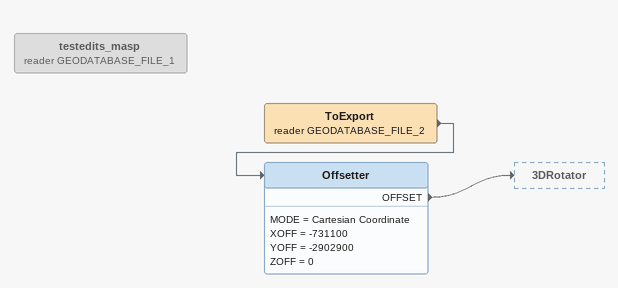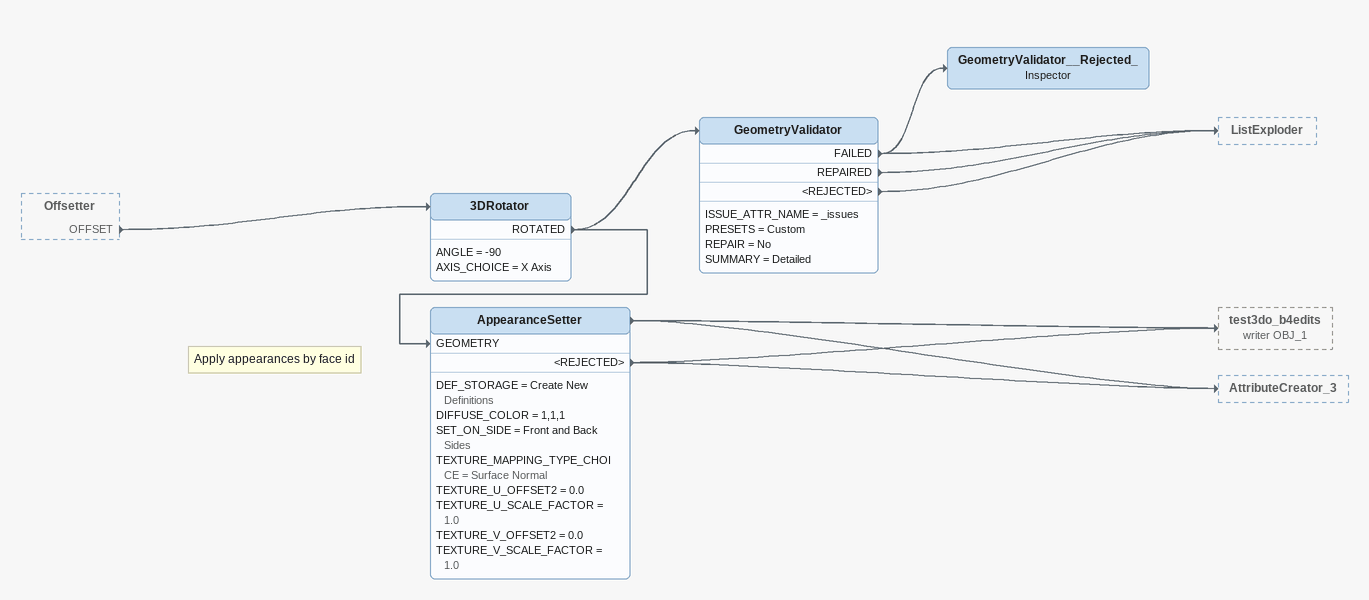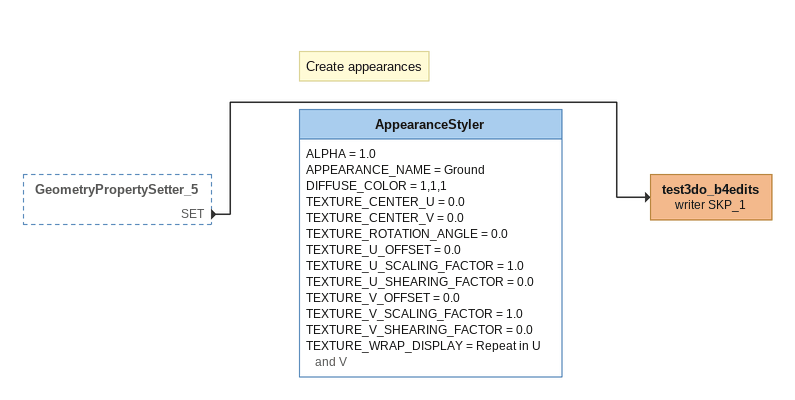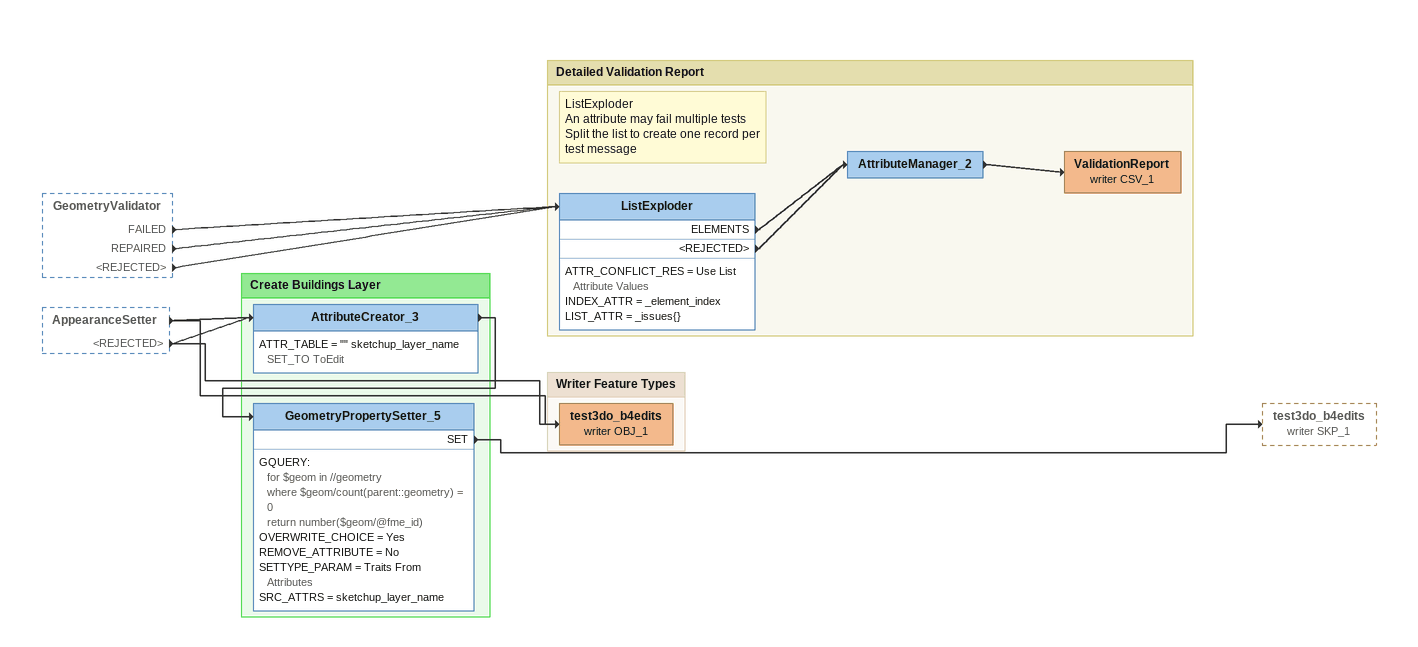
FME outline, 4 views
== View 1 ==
testedits_masp (reader GEODATABASE_FILE_1) [off]
ToExport (reader GEODATABASE_FILE_2)
    -> Offsetter
Offsetter
    MODE = Cartesian Coordinate
    XOFF = -731100
    YOFF = -2902900
    ZOFF = 0
    OFFSET -> 3DRotator

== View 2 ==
Offsetter [outside]
    OFFSET -> 3DRotator
3DRotator
    ANGLE = -90
    AXIS_CHOICE = X Axis
    ROTATED -> GeometryValidator
    ROTATED -> AppearanceSetter [GEOMETRY]
GeometryValidator
    ISSUE_ATTR_NAME = _issues
    PRESETS = Custom
    REPAIR = No
    SUMMARY = Detailed
    FAILED -> ListExploder
    FAILED -> GeometryValidator__Rejected_
    REPAIRED -> ListExploder
    <REJECTED> -> ListExploder
GeometryValidator__Rejected_: Inspector
Note: Apply appearances by face id
AppearanceSetter
    DEF_STORAGE = Create New Definitions
    DIFFUSE_COLOR = 1,1,1
    SET_ON_SIDE = Front and Back Sides
    TEXTURE_MAPPING_TYPE_CHOICE = Surface Normal
    TEXTURE_U_OFFSET2 = 0.0
    TEXTURE_U_SCALE_FACTOR = 1.0
    TEXTURE_V_OFFSET2 = 0.0
    TEXTURE_V_SCALE_FACTOR = 1.0
    -> test3do_b4edits (writer OBJ_1)
    -> AttributeCreator_3
    <REJECTED> -> AttributeCreator_3
    <REJECTED> -> test3do_b4edits (writer OBJ_1)

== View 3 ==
GeometryPropertySetter_5 [outside]
    SET -> test3do_b4edits (writer SKP_1)
test3do_b4edits (writer SKP_1)
Note: Create appearances
AppearanceStyler
    ALPHA = 1.0
    APPEARANCE_NAME = Ground
    DIFFUSE_COLOR = 1,1,1
    TEXTURE_CENTER_U = 0.0
    TEXTURE_CENTER_V = 0.0
    TEXTURE_ROTATION_ANGLE = 0.0
    TEXTURE_U_OFFSET = 0.0
    TEXTURE_U_SCALING_FACTOR = 1.0
    TEXTURE_U_SHEARING_FACTOR = 0.0
    TEXTURE_V_OFFSET = 0.0
    TEXTURE_V_SCALING_FACTOR = 1.0
    TEXTURE_V_SHEARING_FACTOR = 0.0
    TEXTURE_WRAP_DISPLAY = Repeat in U and V

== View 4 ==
GeometryValidator [outside]
    FAILED -> ListExploder
    REPAIRED -> ListExploder
    <REJECTED> -> ListExploder
AppearanceSetter [outside]
    -> test3do_b4edits (writer OBJ_1)
    -> AttributeCreator_3
    <REJECTED> -> AttributeCreator_3
    <REJECTED> -> test3do_b4edits (writer OBJ_1)

Bookmark: Detailed Validation Report
Note: ListExploder / An attribute may fail multiple tests / Split the list to create one record per test message
ListExploder
    ATTR_CONFLICT_RES = Use List Attribute Values
    INDEX_ATTR = _element_index
    LIST_ATTR = _issues{}
    ELEMENTS -> AttributeManager_2
    <REJECTED> -> AttributeManager_2
AttributeManager_2
    -> ValidationReport (writer CSV_1)
ValidationReport (writer CSV_1)

Bookmark: Writer Feature Types
test3do_b4edits (writer OBJ_1)

Bookmark: Create Buildings Layer
AttributeCreator_3
    ATTR_TABLE = "" sketchup_layer_name SET_TO ToEdit
    -> GeometryPropertySetter_5
GeometryPropertySetter_5
    GQUERY:
      for $geom in //geometry
      where $geom/count(parent::geometry) = 0
      return number($geom/@fme_id)
    OVERWRITE_CHOICE = Yes
    REMOVE_ATTRIBUTE = No
    SETTYPE_PARAM = Traits From Attributes
    SRC_ATTRS = sketchup_layer_name
    SET -> test3do_b4edits (writer SKP_1)
